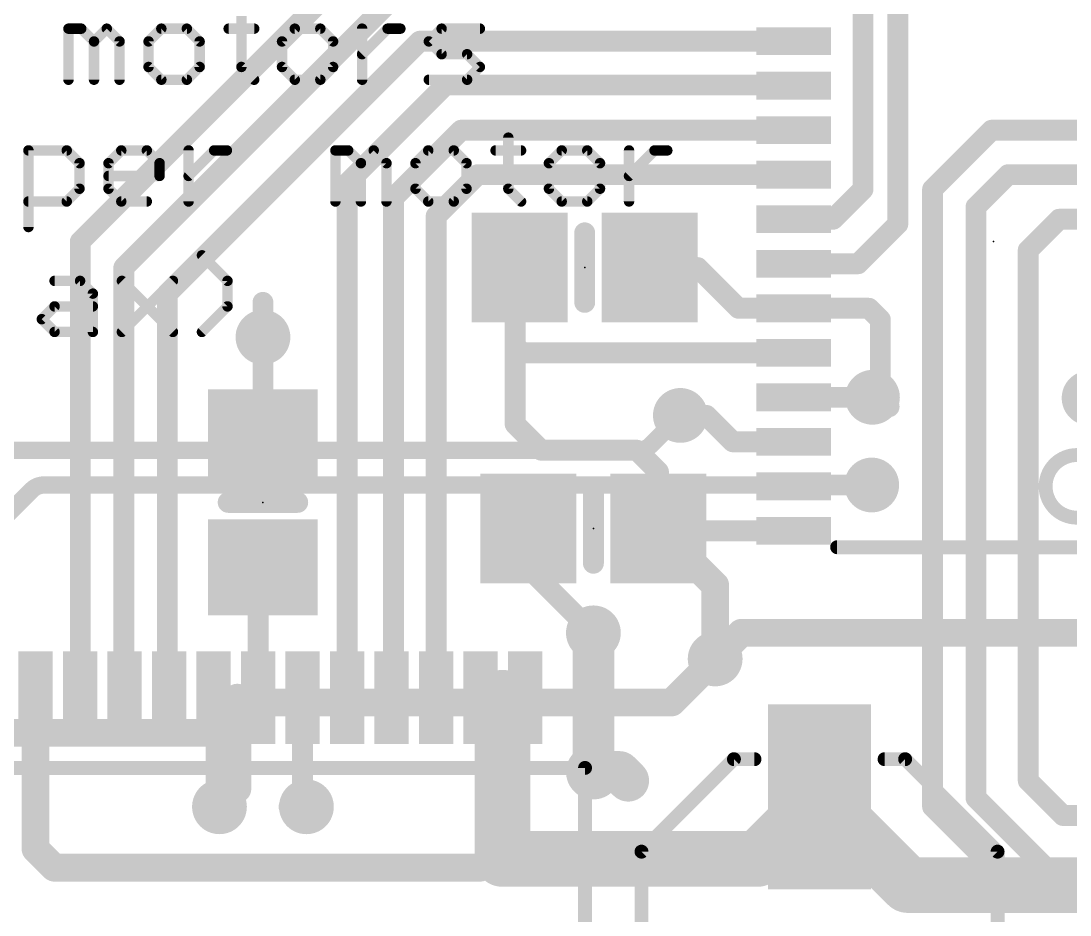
# Model space of a CAD drawing. Extents: x -5.3 to 82.2, y -21.4 to 68.5.
# Drawn here: x 11.2 to 26.52, y 13.15 to 26.21 of the extents above; entities that cross this region are included whole.
import ezdxf

# ---------------------------------------------------------------- set-up
doc = ezdxf.new("R2010")
doc.units = 0
for name, color, linetype in [('1', 12, 'CONTINUOUS'), ('16', 132, 'CONTINUOUS'), ('18', 110, 'CONTINUOUS'), ('21', 40, 'CONTINUOUS'), ('23', 40, 'CONTINUOUS'), ('29', 253, 'CONTINUOUS')]:
    doc.layers.add(name, color=color, linetype=linetype)

# ---------------------------------------------------------------- blocks, each defined once
blk = doc.blocks.new('RECT')
blk.add_solid([(-0.5, -0.5), (0.5, -0.5), (-0.5, 0.5), (0.5, 0.5)])
blk = doc.blocks.new('ROUNDV')
at = {"const_width": 0.5}
blk.add_lwpolyline([(0, -0.25, 1), (0, 0.25, 1), (0, -0.25)], format="xyb", dxfattribs=at)

msp = doc.modelspace()

# ---------------------------------------------------------------- linework, layer by layer
at = {"layer": '1'}
for points, const_width in [([(16.29, 27.212), (12.065, 22.987)], 0.3048), ([(23.495, 23.749), (23.495, 27.178)], 0.3048), ([(16.656, 26.562), (12.7, 22.606)], 0.3048), ([(24.003, 23.241), (24.003, 26.416)], 0.3048), ([(17.022, 25.912), (13.335, 22.225)], 0.3048), ([(22.4822, 25.912), (17.022, 25.912)], 0.3048), ([(15.961, 23.835), (17.399, 25.273)], 0.3048), ([(17.399, 25.273), (22.4712, 25.273)], 0.3048), ([(22.4712, 25.273), (22.4822, 25.262)], 0.3048), ([(17.627, 24.612), (16.637, 23.622)], 0.3048), ([(22.4822, 24.612), (17.627, 24.612)], 0.3048), ([(25.374, 24.612), (24.511, 23.749)], 0.3048), ([(28.3178, 24.612), (25.374, 24.612)], 0.3048), ([(17.261, 23.357), (17.866, 23.962)], 0.3048), ([(17.866, 23.962), (22.4822, 23.962)], 0.3048), ([(25.613, 23.962), (25.146, 23.495)], 0.3048), ([(28.3178, 23.962), (25.613, 23.962)], 0.3048), ([(15.961, 16.325), (15.961, 23.835)], 0.3048), ([(23.058, 23.312), (23.495, 23.749)], 0.3048), ([(24.511, 23.749), (24.511, 14.732)], 0.3048), ([(16.637, 23.622), (16.637, 16.351)], 0.3048), ([(25.146, 23.495), (25.146, 14.859)], 0.3048), ([(17.261, 16.325), (17.261, 23.357)], 0.3048), ([(22.4822, 23.312), (23.058, 23.312)], 0.3048), ([(25.908, 22.86), (26.36, 23.312)], 0.3048), ([(26.36, 23.312), (28.3178, 23.312)], 0.3048), ([(23.424, 22.662), (24.003, 23.241)], 0.3048), ([(12.065, 22.987), (12.065, 16.329)], 0.3048), ([(25.908, 15.113), (25.908, 22.86)], 0.3048), ([(12.7, 22.606), (12.7, 16.336)], 0.3048), ([(18.415, 22.54), (18.481, 22.606)], 0.3048), ([(18.415, 21.463), (18.415, 22.54)], 0.3048), ([(20.381, 22.606), (21.082, 22.606)], 0.3048), ([(21.082, 22.606), (21.676, 22.012)], 0.3048), ([(22.4822, 22.662), (23.424, 22.662)], 0.3048), ([(13.335, 22.225), (13.335, 16.351)], 0.3048), ([(21.676, 22.012), (22.4822, 22.012)], 0.3048), ([(22.4822, 22.012), (23.581, 22.012)], 0.3048), ([(23.581, 22.012), (23.749, 21.844)], 0.3048), ([(23.749, 20.828), (23.749, 21.844)], 0.3048), ([(14.732, 20.127), (14.732, 21.59)], 0.3048), ([(18.516, 21.362), (18.415, 21.463)], 0.3048), ([(18.415, 21.463), (18.415, 20.32)], 0.3048), ([(22.4822, 21.362), (18.516, 21.362)], 0.3048), ([(22.4822, 20.712), (23.633, 20.712)], 0.3048), ([(23.633, 20.712), (23.749, 20.828)], 0.3048), ([(21.209, 20.447), (20.828, 20.447)], 0.3048), ([(21.594, 20.062), (21.209, 20.447)], 0.3048), ([(18.415, 20.32), (18.796, 19.939)], 0.3048), ([(18.796, 19.939), (20.193, 19.939)], 0.3048), ([(20.193, 19.939), (20.508, 19.624)], 0.3048), ([(22.4822, 20.062), (21.594, 20.062)], 0.3048), ([(20.508, 19.624), (20.508, 18.796)], 0.3048), ([(22.4822, 19.412), (22.5012, 19.431)], 0.3048), ([(22.5012, 19.431), (23.622, 19.431)], 0.3048), ([(21.336, 17.968), (20.508, 18.796)], 0.4064), ([(18.608, 18.796), (18.608, 18.222)], 0.3048), ([(20.508, 18.796), (20.542, 18.762)], 0.3048), ([(20.542, 18.762), (22.4822, 18.762)], 0.3048), ([(14.732, 18.227), (14.661, 18.156)], 0.3048), ([(14.661, 18.156), (14.661, 16.325)], 0.3048), ([(18.608, 18.222), (19.558, 17.272)], 0.3048), ([(21.336, 16.891), (21.336, 17.968)], 0.4064), ([(19.558, 15.24), (19.558, 17.272)], 0.6096), ([(18.2283, 16.325), (18.2283, 13.97)], 0.8128), ([(11.411, 16.325), (11.411, 14.116)], 0.4064), ([(12.065, 16.329), (12.061, 16.325)], 0.3048), ([(12.7, 16.336), (12.711, 16.325)], 0.3048), ([(13.335, 16.351), (13.361, 16.325)], 0.3048), ([(14.3579, 16.325), (14.011, 16.325)], 0.3048), ([(14.3579, 16.325), (14.3579, 14.9929)], 0.4064), ([(14.661, 16.325), (14.3579, 16.325)], 0.3048), ([(15.311, 16.325), (15.311, 14.732)], 0.3048), ([(16.637, 16.351), (16.611, 16.325)], 0.3048), ([(18.2283, 16.325), (17.911, 16.325)], 0.3048), ([(18.561, 16.325), (18.2283, 16.325)], 0.3048), ([(14.3579, 14.9929), (14.097, 14.732)], 0.4064), ([(22.86, 14.877), (21.953, 13.97)], 0.8128), ([(24.148, 13.589), (22.86, 14.877)], 0.8128), ([(22.86, 14.877), (22.86, 14.732)], 0.6096), ([(26.416, 14.605), (25.908, 15.113)], 0.3048), ([(15.311, 14.732), (15.367, 14.732)], 0.3048), ([(24.511, 14.732), (25.908, 13.335)], 0.3048), ([(25.146, 14.859), (26.162, 13.843)], 0.3048), ([(28.575, 14.605), (26.416, 14.605)], 0.3048), ([(11.411, 14.116), (11.684, 13.843)], 0.4064), ([(21.953, 13.97), (18.2283, 13.97)], 0.8128), ([(18.1013, 13.843), (18.2283, 13.97)], 0.3048), ([(11.684, 13.843), (17.907, 13.843)], 0.4064), ([(17.907, 13.843), (18.1013, 13.843)], 0.3048), ([(24.257, 13.589), (24.148, 13.589)], 0.8128), ([(26.162, 13.843), (29.083, 13.843)], 0.3048), ([(25.908, 13.335), (29.464, 13.335)], 0.3048)]:
    msp.add_lwpolyline(points, dxfattribs=dict(at, const_width=const_width))
for points, const_width in [([(17.022, 25.9882, 1), (17.022, 25.8358)], 0.1524), ([(17.0759, 25.8581, 1), (16.9681, 25.9659)], 0.1524), ([(22.4822, 25.8358, 1), (22.4822, 25.9882)], 0.1524), ([(17.399, 25.3492, 1), (17.399, 25.1968)], 0.1524), ([(17.4529, 25.2191, 1), (17.3451, 25.3269)], 0.1524), ([(22.5251, 25.3269, 1), (22.4173, 25.2191)], 0.1524), ([(22.4283, 25.2081, 1), (22.5361, 25.3159)], 0.1524), ([(22.4712, 25.1968, 1), (22.4712, 25.3492)], 0.1524), ([(17.627, 24.6882, 1), (17.627, 24.5358)], 0.1524), ([(17.6809, 24.5581, 1), (17.5731, 24.6659)], 0.1524), ([(22.4822, 24.5358, 1), (22.4822, 24.6882)], 0.1524), ([(25.374, 24.6882, 1), (25.374, 24.5358)], 0.1524), ([(25.4279, 24.5581, 1), (25.3201, 24.6659)], 0.1524), ([(17.866, 24.0382, 1), (17.866, 23.8858)], 0.1524), ([(17.9199, 23.9081, 1), (17.8121, 24.0159)], 0.1524), ([(22.4822, 23.8858, 1), (22.4822, 24.0382)], 0.1524), ([(25.613, 24.0382, 1), (25.613, 23.8858)], 0.1524), ([(25.6669, 23.9081, 1), (25.5591, 24.0159)], 0.1524), ([(16.0372, 23.835, 1), (15.8848, 23.835)], 0.1524), ([(15.9071, 23.8889, 1), (16.0149, 23.7811)], 0.1524), ([(23.5489, 23.6951, 1), (23.4411, 23.8029)], 0.1524), ([(24.5872, 23.749, 1), (24.4348, 23.749)], 0.1524), ([(16.7132, 23.622, 1), (16.5608, 23.622)], 0.1524), ([(16.5831, 23.6759, 1), (16.6909, 23.5681)], 0.1524), ([(23.4188, 23.749, 1), (23.5712, 23.749)], 0.1524), ([(24.4571, 23.8029, 1), (24.5649, 23.6951)], 0.1524), ([(25.2222, 23.495, 1), (25.0698, 23.495)], 0.1524), ([(25.0921, 23.5489, 1), (25.1999, 23.4411)], 0.1524), ([(17.3372, 23.357, 1), (17.1848, 23.357)], 0.1524), ([(17.2071, 23.4109, 1), (17.3149, 23.3031)], 0.1524), ([(22.4822, 23.3882, 1), (22.4822, 23.2358)], 0.1524), ([(23.0041, 23.3659, 1), (23.1119, 23.2581)], 0.1524), ([(23.058, 23.2358, 1), (23.058, 23.3882)], 0.1524), ([(26.36, 23.3882, 1), (26.36, 23.2358)], 0.1524), ([(26.4139, 23.2581, 1), (26.3061, 23.3659)], 0.1524), ([(23.9268, 23.241, 1), (24.0792, 23.241)], 0.1524), ([(24.0569, 23.1871, 1), (23.9491, 23.2949)], 0.1524), ([(12.1412, 22.987, 1), (11.9888, 22.987)], 0.1524), ([(12.0111, 23.0409, 1), (12.1189, 22.9331)], 0.1524), ([(25.9842, 22.86, 1), (25.8318, 22.86)], 0.1524), ([(25.8541, 22.9139, 1), (25.9619, 22.8061)], 0.1524), ([(12.7762, 22.606, 1), (12.6238, 22.606)], 0.1524), ([(12.6461, 22.6599, 1), (12.7539, 22.5521)], 0.1524), ([(18.4912, 22.54, 1), (18.3388, 22.54)], 0.1524), ([(18.5349, 22.5521, 1), (18.4271, 22.6599)], 0.1524), ([(20.381, 22.6822, 1), (20.381, 22.5298)], 0.1524), ([(21.1359, 22.6599, 1), (21.0281, 22.5521)], 0.1524), ([(21.082, 22.5298, 1), (21.082, 22.6822)], 0.1524), ([(22.4822, 22.7382, 1), (22.4822, 22.5858)], 0.1524), ([(23.3701, 22.7159, 1), (23.4779, 22.6081)], 0.1524), ([(23.424, 22.5858, 1), (23.424, 22.7382)], 0.1524), ([(18.3611, 22.5939, 1), (18.4689, 22.4861)], 0.1524), ([(13.4112, 22.225, 1), (13.2588, 22.225)], 0.1524), ([(13.2811, 22.2789, 1), (13.3889, 22.1711)], 0.1524), ([(21.676, 22.0882, 1), (21.676, 21.9358)], 0.1524), ([(21.6221, 21.9581, 1), (21.7299, 22.0659)], 0.1524), ([(22.4822, 22.0882, 1), (22.4822, 21.9358)], 0.1524), ([(22.4822, 21.9358, 1), (22.4822, 22.0882)], 0.1524), ([(23.6349, 22.0659, 1), (23.5271, 21.9581)], 0.1524), ([(23.581, 21.9358, 1), (23.581, 22.0882)], 0.1524), ([(23.8252, 21.844, 1), (23.6728, 21.844)], 0.1524), ([(23.6951, 21.7901, 1), (23.8029, 21.8979)], 0.1524), ([(14.8082, 21.59, 1), (14.6558, 21.59)], 0.1524), ([(18.4689, 21.5169, 1), (18.3611, 21.4091)], 0.1524), ([(18.4912, 21.463, 1), (18.3388, 21.463)], 0.1524), ([(18.3388, 21.463, 1), (18.4912, 21.463)], 0.1524), ([(18.516, 21.4382, 1), (18.516, 21.2858)], 0.1524), ([(18.4621, 21.3081, 1), (18.5699, 21.4159)], 0.1524), ([(22.4822, 21.2858, 1), (22.4822, 21.4382)], 0.1524), ([(22.4822, 20.7882, 1), (22.4822, 20.6358)], 0.1524), ([(23.5791, 20.7659, 1), (23.6869, 20.6581)], 0.1524), ([(23.633, 20.6358, 1), (23.633, 20.7882)], 0.1524), ([(23.6728, 20.828, 1), (23.8252, 20.828)], 0.1524), ([(23.8029, 20.7741, 1), (23.6951, 20.8819)], 0.1524), ([(20.828, 20.5232, 1), (20.828, 20.3708)], 0.1524), ([(21.2629, 20.5009, 1), (21.1551, 20.3931)], 0.1524), ([(21.209, 20.3708, 1), (21.209, 20.5232)], 0.1524), ([(18.4689, 20.3739, 1), (18.3611, 20.2661)], 0.1524), ([(18.3388, 20.32, 1), (18.4912, 20.32)], 0.1524), ([(14.6558, 20.127, 1), (14.8082, 20.127)], 0.1524), ([(18.796, 20.0152, 1), (18.796, 19.8628)], 0.1524), ([(18.7421, 19.8851, 1), (18.8499, 19.9929)], 0.1524), ([(20.2469, 19.9929, 1), (20.1391, 19.8851)], 0.1524), ([(20.193, 19.8628, 1), (20.193, 20.0152)], 0.1524), ([(21.594, 20.1382, 1), (21.594, 19.9858)], 0.1524), ([(21.5401, 20.0081, 1), (21.6479, 20.1159)], 0.1524), ([(22.4822, 19.9858, 1), (22.4822, 20.1382)], 0.1524), ([(20.5842, 19.624, 1), (20.4318, 19.624)], 0.1524), ([(20.4541, 19.5701, 1), (20.5619, 19.6779)], 0.1524), ([(22.4283, 19.4659, 1), (22.5361, 19.3581)], 0.1524), ([(22.5012, 19.5072, 1), (22.5012, 19.3548)], 0.1524), ([(22.5551, 19.3771, 1), (22.4473, 19.4849)], 0.1524), ([(23.622, 19.3548, 1), (23.622, 19.5072)], 0.1524), ([(20.5798, 18.8678, 1), (20.4362, 18.7242)], 0.2032), ([(18.6842, 18.796, 1), (18.5318, 18.796)], 0.1524), ([(20.5619, 18.8499, 1), (20.4541, 18.7421)], 0.1524), ([(20.4318, 18.796, 1), (20.5842, 18.796)], 0.1524), ([(20.542, 18.8382, 1), (20.542, 18.6858)], 0.1524), ([(20.4881, 18.7081, 1), (20.5959, 18.8159)], 0.1524), ([(22.4822, 18.6858, 1), (22.4822, 18.8382)], 0.1524), ([(14.7372, 18.156, 1), (14.5848, 18.156)], 0.1524), ([(14.6071, 18.2099, 1), (14.7149, 18.1021)], 0.1524), ([(14.7859, 18.1731, 1), (14.6781, 18.2809)], 0.1524), ([(18.6619, 18.2759, 1), (18.5541, 18.1681)], 0.1524), ([(18.5318, 18.222, 1), (18.6842, 18.222)], 0.1524), ([(21.4376, 17.968, 1), (21.2344, 17.968)], 0.2032), ([(21.2642, 17.8962, 1), (21.4078, 18.0398)], 0.2032), ([(19.7104, 17.272, 1), (19.4056, 17.272)], 0.3048), ([(19.5041, 17.2181, 1), (19.6119, 17.3259)], 0.1524), ([(21.2344, 16.891, 1), (21.4376, 16.891)], 0.2032), ([(18.4315, 16.325, 1), (18.0251, 16.325)], 0.4064), ([(11.5126, 16.325, 1), (11.3094, 16.325)], 0.2032), ([(12.0071, 16.3789, 1), (12.1149, 16.2711)], 0.1524), ([(11.9888, 16.329, 1), (12.1412, 16.329)], 0.1524), ([(12.1189, 16.2751, 1), (12.0111, 16.3829)], 0.1524), ([(12.7539, 16.3899, 1), (12.6461, 16.2821)], 0.1524), ([(12.6238, 16.336, 1), (12.7762, 16.336)], 0.1524), ([(12.6571, 16.2711, 1), (12.7649, 16.3789)], 0.1524), ([(13.3889, 16.4049, 1), (13.2811, 16.2971)], 0.1524), ([(13.2588, 16.351, 1), (13.4112, 16.351)], 0.1524), ([(13.3071, 16.2711, 1), (13.4149, 16.3789)], 0.1524), ([(14.011, 16.4012, 1), (14.011, 16.2488)], 0.1524), ([(14.4595, 16.325, 1), (14.2563, 16.325)], 0.2032), ([(14.3579, 16.4012, 1), (14.3579, 16.2488)], 0.1524), ([(14.3579, 16.2488, 1), (14.3579, 16.4012)], 0.1524), ([(14.5848, 16.325, 1), (14.7372, 16.325)], 0.1524), ([(14.661, 16.2488, 1), (14.661, 16.4012)], 0.1524), ([(15.3872, 16.325, 1), (15.2348, 16.325)], 0.1524), ([(15.8848, 16.325, 1), (16.0372, 16.325)], 0.1524), ([(16.5571, 16.3789, 1), (16.6649, 16.2711)], 0.1524), ([(16.5608, 16.351, 1), (16.7132, 16.351)], 0.1524), ([(16.6909, 16.2971, 1), (16.5831, 16.4049)], 0.1524), ([(17.1848, 16.325, 1), (17.3372, 16.325)], 0.1524), ([(17.911, 16.4012, 1), (17.911, 16.2488)], 0.1524), ([(18.2283, 16.4012, 1), (18.2283, 16.2488)], 0.1524), ([(18.2283, 16.2488, 1), (18.2283, 16.4012)], 0.1524), ([(18.561, 16.2488, 1), (18.561, 16.4012)], 0.1524), ([(19.4056, 15.24, 1), (19.7104, 15.24)], 0.3048), ([(14.4298, 14.9211, 1), (14.2861, 15.0648)], 0.2032), ([(23.0037, 15.0207, 1), (22.7163, 14.7333)], 0.4064), ([(23.0037, 14.7333, 1), (22.7163, 15.0207)], 0.4064), ([(23.0124, 14.877, 1), (22.7076, 14.877)], 0.3048), ([(25.9619, 15.1669, 1), (25.8541, 15.0591)], 0.1524), ([(25.8318, 15.113, 1), (25.9842, 15.113)], 0.1524), ([(14.2563, 14.9929, 1), (14.4595, 14.9929)], 0.2032), ([(14.0252, 14.8038, 1), (14.1688, 14.6602)], 0.2032), ([(15.311, 14.8082, 1), (15.311, 14.6558)], 0.1524), ([(15.367, 14.6558, 1), (15.367, 14.8082)], 0.1524), ([(22.7076, 14.732, 1), (23.0124, 14.732)], 0.3048), ([(24.5649, 14.7859, 1), (24.4571, 14.6781)], 0.1524), ([(25.1999, 14.9129, 1), (25.0921, 14.8051)], 0.1524), ([(25.0698, 14.859, 1), (25.2222, 14.859)], 0.1524), ([(15.2348, 14.732, 1), (15.3872, 14.732)], 0.1524), ([(24.4348, 14.732, 1), (24.5872, 14.732)], 0.1524), ([(26.416, 14.6812, 1), (26.416, 14.5288)], 0.1524), ([(26.3621, 14.5511, 1), (26.4699, 14.6589)], 0.1524), ([(11.4828, 14.1878, 1), (11.3392, 14.0442)], 0.2032), ([(18.2283, 14.1732, 1), (18.2283, 13.7668)], 0.4064), ([(21.8093, 14.1137, 1), (22.0967, 13.8263)], 0.4064), ([(21.953, 13.7668, 1), (21.953, 14.1732)], 0.4064), ([(11.3094, 14.116, 1), (11.5126, 14.116)], 0.2032), ([(18.0251, 13.97, 1), (18.4315, 13.97)], 0.4064), ([(18.2822, 13.9161, 1), (18.1744, 14.0239)], 0.1524), ([(11.684, 13.9446, 1), (11.684, 13.7414)], 0.2032), ([(11.6122, 13.7712, 1), (11.7558, 13.9148)], 0.2032), ([(17.907, 13.9192, 1), (17.907, 13.7668)], 0.1524), ([(17.907, 13.7414, 1), (17.907, 13.9446)], 0.2032), ([(18.0474, 13.8969, 1), (18.1552, 13.7891)], 0.1524), ([(18.1013, 13.7668, 1), (18.1013, 13.9192)], 0.1524), ([(24.148, 13.7922, 1), (24.148, 13.3858)], 0.4064), ([(24.257, 13.3858, 1), (24.257, 13.7922)], 0.4064), ([(26.162, 13.9192, 1), (26.162, 13.7668)], 0.1524), ([(26.1081, 13.7891, 1), (26.2159, 13.8969)], 0.1524), ([(24.0043, 13.4453, 1), (24.2917, 13.7327)], 0.4064), ([(25.908, 13.4112, 1), (25.908, 13.2588)], 0.1524), ([(25.8541, 13.2811, 1), (25.9619, 13.3889)], 0.1524)]:
    msp.add_lwpolyline(points, format="xyb", dxfattribs=dict(at, const_width=const_width))
at = {"layer": '16'}
for points, const_width in [([(14.732, 21.59), (14.732, 22.098)], 0.3048), ([(23.633, 20.712), (23.771, 20.574)], 0.3048), ([(23.771, 20.574), (23.876, 20.574)], 0.3048), ([(20.828, 20.447), (20.3944, 20.0134)], 0.254), ([(20.2148, 19.939), (6.477, 19.939)], 0.254), ([(10.541, 18.542), (11.3556, 19.3566)], 0.254), ([(11.5352, 19.431), (23.622, 19.431)], 0.254), ([(21.336, 16.891), (21.717, 17.272)], 0.4064), ([(21.717, 17.272), (29.337, 17.272)], 0.4064), ([(20.701, 16.256), (21.336, 16.891)], 0.4064), ([(14.2875, 15.8115), (14.732, 16.256)], 0.4064), ([(14.732, 16.256), (20.701, 16.256)], 0.4064), ([(8.9317, 15.8115), (14.2875, 15.8115)], 0.4064), ([(14.097, 15.621), (14.2875, 15.8115)], 0.4064), ([(14.097, 14.732), (14.097, 15.621)], 0.4064), ([(19.558, 15.24), (19.939, 15.24)], 0.6096), ([(19.939, 15.24), (20.066, 15.113)], 0.6096), ([(15.367, 14.732), (15.113, 14.732)], 0.3048), ([(24.257, 13.589), (27.051, 13.589)], 0.8128)]:
    msp.add_lwpolyline(points, dxfattribs=dict(at, const_width=const_width))
for points, const_width in [([(14.8082, 22.098, 1), (14.6558, 22.098)], 0.1524), ([(14.6558, 21.59, 1), (14.8082, 21.59)], 0.1524), ([(23.6869, 20.7659, 1), (23.5791, 20.6581)], 0.1524), ([(23.771, 20.6502, 1), (23.771, 20.4978)], 0.1524), ([(23.7171, 20.5201, 1), (23.8249, 20.6279)], 0.1524), ([(23.876, 20.4978, 1), (23.876, 20.6502)], 0.1524), ([(20.8729, 20.4021, 1), (20.7831, 20.4919)], 0.127), ([(20.2148, 19.939, 0.1989), (20.3944, 20.0134)], 0.254), ([(20.3495, 20.0583, 1), (20.4393, 19.9685)], 0.127), ([(20.4393, 19.9685, 1), (20.3495, 20.0583)], 0.127), ([(20.2148, 20.0025, 1), (20.2148, 19.8755)], 0.127), ([(20.2148, 19.8755, 1), (20.2148, 20.0025)], 0.127), ([(11.5352, 19.431, 0.1989), (11.3556, 19.3566)], 0.254), ([(11.3107, 19.4015, 1), (11.4005, 19.3117)], 0.127), ([(11.4005, 19.3117, 1), (11.3107, 19.4015)], 0.127), ([(11.5352, 19.4945, 1), (11.5352, 19.3675)], 0.127), ([(11.5352, 19.3675, 1), (11.5352, 19.4945)], 0.127), ([(23.622, 19.3675, 1), (23.622, 19.4945)], 0.127), ([(21.717, 17.3736, 1), (21.717, 17.1704)], 0.2032), ([(21.7888, 17.2002, 1), (21.6452, 17.3438)], 0.2032), ([(21.2642, 16.9628, 1), (21.4078, 16.8192)], 0.2032), ([(21.4078, 16.8192, 1), (21.2642, 16.9628)], 0.2032), ([(14.732, 16.3576, 1), (14.732, 16.1544)], 0.2032), ([(14.8038, 16.1842, 1), (14.6602, 16.3278)], 0.2032), ([(20.6292, 16.3278, 1), (20.7728, 16.1842)], 0.2032), ([(20.701, 16.1544, 1), (20.701, 16.3576)], 0.2032), ([(14.2157, 15.8833, 1), (14.3593, 15.7397)], 0.2032), ([(14.3593, 15.7397, 1), (14.2157, 15.8833)], 0.2032), ([(14.2875, 15.7099, 1), (14.2875, 15.9131)], 0.2032), ([(14.1986, 15.621, 1), (13.9954, 15.621)], 0.2032), ([(14.0252, 15.6928, 1), (14.1688, 15.5492)], 0.2032), ([(19.558, 15.3924, 1), (19.558, 15.0876)], 0.3048), ([(20.0468, 15.3478, 1), (19.8312, 15.1322)], 0.3048), ([(19.939, 15.0876, 1), (19.939, 15.3924)], 0.3048), ([(19.9582, 15.0052, 1), (20.1738, 15.2208)], 0.3048), ([(15.113, 14.8082, 1), (15.113, 14.6558)], 0.1524), ([(15.367, 14.6558, 1), (15.367, 14.8082)], 0.1524), ([(13.9954, 14.732, 1), (14.1986, 14.732)], 0.2032), ([(24.257, 13.7922, 1), (24.257, 13.3858)], 0.4064)]:
    msp.add_lwpolyline(points, format="xyb", dxfattribs=dict(at, const_width=const_width))
at = {"layer": '21'}
for points, const_width in [([(14.4174, 26.2813), (14.4174, 25.5356)], 0.1524), ([(11.8922, 25.3492), (11.8922, 26.0949)], 0.1524), ([(11.8922, 26.0949), (12.0786, 26.0949)], 0.1524), ([(12.0786, 26.0949), (12.265, 25.9085)], 0.1524), ([(12.265, 25.9085), (12.4515, 26.0949)], 0.1524), ([(12.4515, 26.0949), (12.6379, 25.9085)], 0.1524), ([(13.248, 26.0949), (13.0616, 25.9085)], 0.1524), ([(13.6209, 26.0949), (13.248, 26.0949)], 0.1524), ([(13.8073, 25.9085), (13.6209, 26.0949)], 0.1524), ([(14.231, 26.0949), (14.6038, 26.0949)], 0.1524), ([(15.197, 26.0949), (15.0106, 25.9085)], 0.1524), ([(15.5699, 26.0949), (15.197, 26.0949)], 0.1524), ([(15.7563, 25.9085), (15.5699, 26.0949)], 0.1524), ([(16.18, 25.3492), (16.18, 26.0949)], 0.1524), ([(16.18, 25.7221), (16.5528, 26.0949)], 0.1524), ([(16.5528, 26.0949), (16.7392, 26.0949)], 0.1524), ([(17.1545, 25.9085), (17.3409, 26.0949)], 0.1524), ([(17.3409, 26.0949), (17.9002, 26.0949)], 0.1524), ([(12.265, 25.9085), (12.265, 25.3492)], 0.1524), ([(12.6379, 25.9085), (12.6379, 25.3492)], 0.1524), ([(13.0616, 25.9085), (13.0616, 25.5356)], 0.1524), ([(13.8073, 25.5356), (13.8073, 25.9085)], 0.1524), ([(15.0106, 25.9085), (15.0106, 25.5356)], 0.1524), ([(15.7563, 25.5356), (15.7563, 25.9085)], 0.1524), ([(17.3409, 25.7221), (17.1545, 25.9085)], 0.1524), ([(17.7137, 25.7221), (17.3409, 25.7221)], 0.1524), ([(17.9002, 25.5356), (17.7137, 25.7221)], 0.1524), ([(13.0616, 25.5356), (13.248, 25.3492)], 0.1524), ([(13.6209, 25.3492), (13.8073, 25.5356)], 0.1524), ([(14.4174, 25.5356), (14.6038, 25.3492)], 0.1524), ([(15.0106, 25.5356), (15.197, 25.3492)], 0.1524), ([(15.5699, 25.3492), (15.7563, 25.5356)], 0.1524), ([(17.7137, 25.3492), (17.9002, 25.5356)], 0.1524), ([(13.248, 25.3492), (13.6209, 25.3492)], 0.1524), ([(15.197, 25.3492), (15.5699, 25.3492)], 0.1524), ([(17.1545, 25.3492), (17.7137, 25.3492)], 0.1524), ([(18.3154, 24.5033), (18.3154, 23.7576)], 0.1524), ([(11.3075, 23.1984), (11.3075, 24.3169)], 0.1524), ([(11.3075, 24.3169), (11.8668, 24.3169)], 0.1524), ([(11.8668, 24.3169), (12.0532, 24.1305)], 0.1524), ([(12.4769, 24.1305), (12.6633, 24.3169)], 0.1524), ([(12.6633, 24.3169), (13.0362, 24.3169)], 0.1524), ([(13.0362, 24.3169), (13.2226, 24.1305)], 0.1524), ([(13.6463, 23.5712), (13.6463, 24.3169)], 0.1524), ([(13.6463, 23.9441), (14.0191, 24.3169)], 0.1524), ([(14.0191, 24.3169), (14.2056, 24.3169)], 0.1524), ([(15.7902, 23.5712), (15.7902, 24.3169)], 0.1524), ([(15.7902, 24.3169), (15.9766, 24.3169)], 0.1524), ([(15.9766, 24.3169), (16.163, 24.1305)], 0.1524), ([(16.163, 24.1305), (16.3494, 24.3169)], 0.1524), ([(16.3494, 24.3169), (16.5359, 24.1305)], 0.1524), ([(17.146, 24.3169), (16.9596, 24.1305)], 0.1524), ([(17.5188, 24.3169), (17.146, 24.3169)], 0.1524), ([(17.7053, 24.1305), (17.5188, 24.3169)], 0.1524), ([(18.129, 24.3169), (18.5018, 24.3169)], 0.1524), ([(19.095, 24.3169), (18.9086, 24.1305)], 0.1524), ([(19.4678, 24.3169), (19.095, 24.3169)], 0.1524), ([(19.6543, 24.1305), (19.4678, 24.3169)], 0.1524), ([(20.078, 23.5712), (20.078, 24.3169)], 0.1524), ([(20.078, 23.9441), (20.4508, 24.3169)], 0.1524), ([(20.4508, 24.3169), (20.6372, 24.3169)], 0.1524), ([(12.0532, 24.1305), (12.0532, 23.7576)], 0.1524), ([(12.4769, 23.7576), (12.4769, 24.1305)], 0.1524), ([(13.2226, 24.1305), (13.2226, 23.9441)], 0.1524), ([(16.163, 24.1305), (16.163, 23.5712)], 0.1524), ([(16.5359, 24.1305), (16.5359, 23.5712)], 0.1524), ([(16.9596, 24.1305), (16.9596, 23.7576)], 0.1524), ([(17.7053, 23.7576), (17.7053, 24.1305)], 0.1524), ([(18.9086, 24.1305), (18.9086, 23.7576)], 0.1524), ([(19.6543, 23.7576), (19.6543, 24.1305)], 0.1524), ([(13.2226, 23.9441), (12.4769, 23.9441)], 0.1524), ([(12.0532, 23.7576), (11.8668, 23.5712)], 0.1524), ([(12.6633, 23.5712), (12.4769, 23.7576)], 0.1524), ([(16.9596, 23.7576), (17.146, 23.5712)], 0.1524), ([(17.5188, 23.5712), (17.7053, 23.7576)], 0.1524), ([(18.3154, 23.7576), (18.5018, 23.5712)], 0.1524), ([(18.9086, 23.7576), (19.095, 23.5712)], 0.1524), ([(19.4678, 23.5712), (19.6543, 23.7576)], 0.1524), ([(11.8668, 23.5712), (11.3075, 23.5712)], 0.1524), ([(13.0362, 23.5712), (12.6633, 23.5712)], 0.1524), ([(17.146, 23.5712), (17.5188, 23.5712)], 0.1524), ([(19.095, 23.5712), (19.4678, 23.5712)], 0.1524), ([(19.431, 23.114), (19.431, 22.098)], 0.3048), ([(14.214, 22.4119), (13.8412, 22.7848)], 0.1524), ([(11.6888, 22.4119), (12.0617, 22.4119)], 0.1524), ([(12.0617, 22.4119), (12.2481, 22.2255)], 0.1524), ([(12.6718, 22.4119), (13.4175, 21.6662)], 0.1524), ([(12.6718, 21.6662), (13.4175, 22.4119)], 0.1524), ([(14.214, 22.039), (14.214, 22.4119)], 0.1524), ([(12.2481, 22.2255), (12.2481, 21.6662)], 0.1524), ([(11.5024, 21.8526), (11.6888, 22.039)], 0.1524), ([(11.6888, 22.039), (12.2481, 22.039)], 0.1524), ([(13.8412, 21.6662), (14.214, 22.039)], 0.1524), ([(11.6888, 21.6662), (11.5024, 21.8526)], 0.1524), ([(12.2481, 21.6662), (11.6888, 21.6662)], 0.1524), ([(19.558, 18.288), (19.558, 19.304)], 0.3048), ([(14.224, 19.177), (15.24, 19.177)], 0.3048), ([(27.6828, 18.5224), (23.1172, 18.5224)], 0.2032), ([(20.26, 14.077), (21.61, 15.427)], 0.2032), ([(21.61, 15.427), (21.91, 15.427)], 0.2032), ([(23.81, 15.427), (24.11, 15.427)], 0.2032), ([(24.11, 15.427), (25.46, 14.077)], 0.2032), ([(19.436, 15.3), (10.536, 15.3)], 0.2032), ([(19.436, 10.1), (19.436, 15.3)], 0.2032), ([(20.26, 10.227), (20.26, 14.077)], 0.2032), ([(25.46, 14.077), (25.46, 10.227)], 0.2032)]:
    msp.add_lwpolyline(points, dxfattribs=dict(at, const_width=const_width))
for points, const_width in [([(11.9303, 26.0949, 1), (11.8541, 26.0949)], 0.0762), ([(11.8922, 26.133, 1), (11.8922, 26.0568)], 0.0762), ([(12.1056, 26.1218, 1), (12.0517, 26.068)], 0.0762), ([(12.0786, 26.0568, 1), (12.0786, 26.133)], 0.0762), ([(12.4784, 26.1218, 1), (12.4245, 26.068)], 0.0762), ([(12.4784, 26.068, 1), (12.4245, 26.1218)], 0.0762), ([(13.248, 26.133, 1), (13.248, 26.0568)], 0.0762), ([(13.2749, 26.068, 1), (13.2211, 26.1218)], 0.0762), ([(13.6478, 26.1218, 1), (13.5939, 26.068)], 0.0762), ([(13.6209, 26.0568, 1), (13.6209, 26.133)], 0.0762), ([(14.231, 26.133, 1), (14.231, 26.0568)], 0.0762), ([(14.6038, 26.0568, 1), (14.6038, 26.133)], 0.0762), ([(15.197, 26.133, 1), (15.197, 26.0568)], 0.0762), ([(15.2239, 26.068, 1), (15.1701, 26.1218)], 0.0762), ([(15.5968, 26.1218, 1), (15.5429, 26.068)], 0.0762), ([(15.5699, 26.0568, 1), (15.5699, 26.133)], 0.0762), ([(16.2181, 26.0949, 1), (16.1419, 26.0949)], 0.0762), ([(16.5528, 26.133, 1), (16.5528, 26.0568)], 0.0762), ([(16.5798, 26.068, 1), (16.5259, 26.1218)], 0.0762), ([(16.7392, 26.0568, 1), (16.7392, 26.133)], 0.0762), ([(17.3409, 26.133, 1), (17.3409, 26.0568)], 0.0762), ([(17.3678, 26.068, 1), (17.314, 26.1218)], 0.0762), ([(17.9002, 26.0568, 1), (17.9002, 26.133)], 0.0762), ([(12.3031, 25.9085, 1), (12.2269, 25.9085)], 0.0762), ([(12.2381, 25.9354, 1), (12.292, 25.8815)], 0.0762), ([(12.2381, 25.8815, 1), (12.292, 25.9354)], 0.0762), ([(12.676, 25.9085, 1), (12.5998, 25.9085)], 0.0762), ([(12.6109, 25.8815, 1), (12.6648, 25.9354)], 0.0762), ([(13.0346, 25.9354, 1), (13.0885, 25.8815)], 0.0762), ([(13.0997, 25.9085, 1), (13.0235, 25.9085)], 0.0762), ([(13.8454, 25.9085, 1), (13.7692, 25.9085)], 0.0762), ([(13.7803, 25.8815, 1), (13.8342, 25.9354)], 0.0762), ([(14.9836, 25.9354, 1), (15.0375, 25.8815)], 0.0762), ([(15.0487, 25.9085, 1), (14.9725, 25.9085)], 0.0762), ([(15.7944, 25.9085, 1), (15.7182, 25.9085)], 0.0762), ([(15.7293, 25.8815, 1), (15.7832, 25.9354)], 0.0762), ([(17.1814, 25.9354, 1), (17.1275, 25.8815)], 0.0762), ([(17.1275, 25.9354, 1), (17.1814, 25.8815)], 0.0762), ([(16.153, 25.749, 1), (16.2069, 25.6951)], 0.0762), ([(17.3409, 25.7602, 1), (17.3409, 25.684)], 0.0762), ([(17.314, 25.6951, 1), (17.3678, 25.749)], 0.0762), ([(17.7407, 25.749, 1), (17.6868, 25.6951)], 0.0762), ([(17.7137, 25.684, 1), (17.7137, 25.7602)], 0.0762), ([(13.0885, 25.5626, 1), (13.0346, 25.5087)], 0.0762), ([(13.8342, 25.5087, 1), (13.7803, 25.5626)], 0.0762), ([(14.4443, 25.5626, 1), (14.3905, 25.5087)], 0.0762), ([(15.0375, 25.5626, 1), (14.9836, 25.5087)], 0.0762), ([(15.7832, 25.5087, 1), (15.7293, 25.5626)], 0.0762), ([(17.9271, 25.5087, 1), (17.8732, 25.5626)], 0.0762), ([(17.8732, 25.5087, 1), (17.9271, 25.5626)], 0.0762), ([(13.0235, 25.5356, 1), (13.0997, 25.5356)], 0.0762), ([(13.7692, 25.5356, 1), (13.8454, 25.5356)], 0.0762), ([(14.3793, 25.5356, 1), (14.4555, 25.5356)], 0.0762), ([(14.9725, 25.5356, 1), (15.0487, 25.5356)], 0.0762), ([(15.7182, 25.5356, 1), (15.7944, 25.5356)], 0.0762), ([(11.8541, 25.3492, 1), (11.9303, 25.3492)], 0.0762), ([(12.2269, 25.3492, 1), (12.3031, 25.3492)], 0.0762), ([(12.5998, 25.3492, 1), (12.676, 25.3492)], 0.0762), ([(13.248, 25.3873, 1), (13.248, 25.3111)], 0.0762), ([(13.2211, 25.3223, 1), (13.2749, 25.3761)], 0.0762), ([(13.5939, 25.3761, 1), (13.6478, 25.3223)], 0.0762), ([(13.6209, 25.3111, 1), (13.6209, 25.3873)], 0.0762), ([(14.5769, 25.3223, 1), (14.6308, 25.3761)], 0.0762), ([(15.197, 25.3873, 1), (15.197, 25.3111)], 0.0762), ([(15.1701, 25.3223, 1), (15.2239, 25.3761)], 0.0762), ([(15.5429, 25.3761, 1), (15.5968, 25.3223)], 0.0762), ([(15.5699, 25.3111, 1), (15.5699, 25.3873)], 0.0762), ([(16.1419, 25.3492, 1), (16.2181, 25.3492)], 0.0762), ([(17.1545, 25.3873, 1), (17.1545, 25.3111)], 0.0762), ([(17.6868, 25.3761, 1), (17.7407, 25.3223)], 0.0762), ([(17.7137, 25.3111, 1), (17.7137, 25.3873)], 0.0762), ([(18.3535, 24.5033, 1), (18.2773, 24.5033)], 0.0762), ([(11.3456, 24.3169, 1), (11.2694, 24.3169)], 0.0762), ([(11.3075, 24.355, 1), (11.3075, 24.2788)], 0.0762), ([(11.8937, 24.3438, 1), (11.8398, 24.29)], 0.0762), ([(11.8668, 24.2788, 1), (11.8668, 24.355)], 0.0762), ([(12.6633, 24.355, 1), (12.6633, 24.2788)], 0.0762), ([(12.6902, 24.29, 1), (12.6364, 24.3438)], 0.0762), ([(13.0631, 24.3438, 1), (13.0092, 24.29)], 0.0762), ([(13.0362, 24.2788, 1), (13.0362, 24.355)], 0.0762), ([(13.6844, 24.3169, 1), (13.6082, 24.3169)], 0.0762), ([(14.0191, 24.355, 1), (14.0191, 24.2788)], 0.0762), ([(14.0461, 24.29, 1), (13.9922, 24.3438)], 0.0762), ([(14.2056, 24.2788, 1), (14.2056, 24.355)], 0.0762), ([(15.8283, 24.3169, 1), (15.7521, 24.3169)], 0.0762), ([(15.7902, 24.355, 1), (15.7902, 24.2788)], 0.0762), ([(16.0035, 24.3438, 1), (15.9497, 24.29)], 0.0762), ([(15.9766, 24.2788, 1), (15.9766, 24.355)], 0.0762), ([(16.3764, 24.3438, 1), (16.3225, 24.29)], 0.0762), ([(16.3764, 24.29, 1), (16.3225, 24.3438)], 0.0762), ([(17.146, 24.355, 1), (17.146, 24.2788)], 0.0762), ([(17.1729, 24.29, 1), (17.1191, 24.3438)], 0.0762), ([(17.5458, 24.3438, 1), (17.4919, 24.29)], 0.0762), ([(17.5188, 24.2788, 1), (17.5188, 24.355)], 0.0762), ([(18.129, 24.355, 1), (18.129, 24.2788)], 0.0762), ([(18.5018, 24.2788, 1), (18.5018, 24.355)], 0.0762), ([(19.095, 24.355, 1), (19.095, 24.2788)], 0.0762), ([(19.1219, 24.29, 1), (19.068, 24.3438)], 0.0762), ([(19.4948, 24.3438, 1), (19.4409, 24.29)], 0.0762), ([(19.4678, 24.2788, 1), (19.4678, 24.355)], 0.0762), ([(20.1161, 24.3169, 1), (20.0399, 24.3169)], 0.0762), ([(20.4508, 24.355, 1), (20.4508, 24.2788)], 0.0762), ([(20.4778, 24.29, 1), (20.4239, 24.3438)], 0.0762), ([(20.6372, 24.2788, 1), (20.6372, 24.355)], 0.0762), ([(12.0913, 24.1305, 1), (12.0151, 24.1305)], 0.0762), ([(12.515, 24.1305, 1), (12.4388, 24.1305)], 0.0762), ([(13.2607, 24.1305, 1), (13.1845, 24.1305)], 0.0762), ([(16.2011, 24.1305, 1), (16.1249, 24.1305)], 0.0762), ([(16.574, 24.1305, 1), (16.4978, 24.1305)], 0.0762), ([(16.9977, 24.1305, 1), (16.9215, 24.1305)], 0.0762), ([(17.7434, 24.1305, 1), (17.6672, 24.1305)], 0.0762), ([(18.9467, 24.1305, 1), (18.8705, 24.1305)], 0.0762), ([(19.6924, 24.1305, 1), (19.6162, 24.1305)], 0.0762), ([(12.0262, 24.1035, 1), (12.0801, 24.1574)], 0.0762), ([(12.4499, 24.1574, 1), (12.5038, 24.1035)], 0.0762), ([(13.1956, 24.1035, 1), (13.2495, 24.1574)], 0.0762), ([(16.1361, 24.1574, 1), (16.19, 24.1035)], 0.0762), ([(16.1361, 24.1035, 1), (16.19, 24.1574)], 0.0762), ([(16.5089, 24.1035, 1), (16.5628, 24.1574)], 0.0762), ([(16.9326, 24.1574, 1), (16.9865, 24.1035)], 0.0762), ([(17.6783, 24.1035, 1), (17.7322, 24.1574)], 0.0762), ([(18.8816, 24.1574, 1), (18.9355, 24.1035)], 0.0762), ([(19.6273, 24.1035, 1), (19.6812, 24.1574)], 0.0762), ([(12.4769, 23.9822, 1), (12.4769, 23.906)], 0.0762), ([(13.1845, 23.9441, 1), (13.2607, 23.9441)], 0.0762), ([(13.2226, 23.906, 1), (13.2226, 23.9822)], 0.0762), ([(13.6193, 23.971, 1), (13.6732, 23.9171)], 0.0762), ([(20.051, 23.971, 1), (20.1049, 23.9171)], 0.0762), ([(12.0151, 23.7576, 1), (12.0913, 23.7576)], 0.0762), ([(12.0801, 23.7307, 1), (12.0262, 23.7846)], 0.0762), ([(12.5038, 23.7846, 1), (12.4499, 23.7307)], 0.0762), ([(12.4388, 23.7576, 1), (12.515, 23.7576)], 0.0762), ([(16.9865, 23.7846, 1), (16.9326, 23.7307)], 0.0762), ([(16.9215, 23.7576, 1), (16.9977, 23.7576)], 0.0762), ([(17.6672, 23.7576, 1), (17.7434, 23.7576)], 0.0762), ([(17.7322, 23.7307, 1), (17.6783, 23.7846)], 0.0762), ([(18.3423, 23.7846, 1), (18.2884, 23.7307)], 0.0762), ([(18.2773, 23.7576, 1), (18.3535, 23.7576)], 0.0762), ([(18.9355, 23.7846, 1), (18.8816, 23.7307)], 0.0762), ([(18.8705, 23.7576, 1), (18.9467, 23.7576)], 0.0762), ([(19.6162, 23.7576, 1), (19.6924, 23.7576)], 0.0762), ([(19.6812, 23.7307, 1), (19.6273, 23.7846)], 0.0762), ([(11.3075, 23.6093, 1), (11.3075, 23.5331)], 0.0762), ([(11.8398, 23.5981, 1), (11.8937, 23.5443)], 0.0762), ([(11.8668, 23.5331, 1), (11.8668, 23.6093)], 0.0762), ([(12.6633, 23.6093, 1), (12.6633, 23.5331)], 0.0762), ([(12.6364, 23.5443, 1), (12.6902, 23.5981)], 0.0762), ([(13.0362, 23.5331, 1), (13.0362, 23.6093)], 0.0762), ([(13.6082, 23.5712, 1), (13.6844, 23.5712)], 0.0762), ([(15.7521, 23.5712, 1), (15.8283, 23.5712)], 0.0762), ([(16.1249, 23.5712, 1), (16.2011, 23.5712)], 0.0762), ([(16.4978, 23.5712, 1), (16.574, 23.5712)], 0.0762), ([(17.146, 23.6093, 1), (17.146, 23.5331)], 0.0762), ([(17.1191, 23.5443, 1), (17.1729, 23.5981)], 0.0762), ([(17.4919, 23.5981, 1), (17.5458, 23.5443)], 0.0762), ([(17.5188, 23.5331, 1), (17.5188, 23.6093)], 0.0762), ([(18.4749, 23.5443, 1), (18.5288, 23.5981)], 0.0762), ([(19.095, 23.6093, 1), (19.095, 23.5331)], 0.0762), ([(19.068, 23.5443, 1), (19.1219, 23.5981)], 0.0762), ([(19.4409, 23.5981, 1), (19.4948, 23.5443)], 0.0762), ([(19.4678, 23.5331, 1), (19.4678, 23.6093)], 0.0762), ([(20.0399, 23.5712, 1), (20.1161, 23.5712)], 0.0762), ([(11.2694, 23.1984, 1), (11.3456, 23.1984)], 0.0762), ([(19.5072, 23.114, 1), (19.3548, 23.114)], 0.1524), ([(13.8681, 22.8117, 1), (13.8142, 22.7578)], 0.0762), ([(11.6888, 22.45, 1), (11.6888, 22.3738)], 0.0762), ([(12.0886, 22.4388, 1), (12.0347, 22.385)], 0.0762), ([(12.0617, 22.3738, 1), (12.0617, 22.45)], 0.0762), ([(12.6987, 22.4388, 1), (12.6448, 22.385)], 0.0762), ([(13.4444, 22.385, 1), (13.3905, 22.4388)], 0.0762), ([(14.2521, 22.4119, 1), (14.1759, 22.4119)], 0.0762), ([(14.1871, 22.385, 1), (14.241, 22.4388)], 0.0762), ([(12.2862, 22.2255, 1), (12.21, 22.2255)], 0.0762), ([(12.2211, 22.1985, 1), (12.275, 22.2524)], 0.0762), ([(11.6888, 22.0771, 1), (11.6888, 22.0009)], 0.0762), ([(11.7158, 22.0121, 1), (11.6619, 22.066)], 0.0762), ([(12.2481, 22.0009, 1), (12.2481, 22.0771)], 0.0762), ([(14.1759, 22.039, 1), (14.2521, 22.039)], 0.0762), ([(14.241, 22.0121, 1), (14.1871, 22.066)], 0.0762), ([(19.3548, 22.098, 1), (19.5072, 22.098)], 0.1524), ([(11.5293, 21.8796, 1), (11.4754, 21.8257)], 0.0762), ([(11.4754, 21.8796, 1), (11.5293, 21.8257)], 0.0762), ([(11.6888, 21.7043, 1), (11.6888, 21.6281)], 0.0762), ([(11.6619, 21.6393, 1), (11.7158, 21.6931)], 0.0762), ([(12.21, 21.6662, 1), (12.2862, 21.6662)], 0.0762), ([(12.2481, 21.6281, 1), (12.2481, 21.7043)], 0.0762), ([(12.6448, 21.6931, 1), (12.6987, 21.6393)], 0.0762), ([(13.3905, 21.6393, 1), (13.4444, 21.6931)], 0.0762), ([(13.8142, 21.6931, 1), (13.8681, 21.6393)], 0.0762), ([(26.6192, 18.9542, 1), (26.6192, 19.8686, 1), (26.6192, 18.9542)], 0.2032), ([(19.6342, 19.304, 1), (19.4818, 19.304)], 0.1524), ([(14.224, 19.2532, 1), (14.224, 19.1008)], 0.1524), ([(15.24, 19.1008, 1), (15.24, 19.2532)], 0.1524), ([(23.1172, 18.5732, 1), (23.1172, 18.4716)], 0.1016), ([(19.4818, 18.288, 1), (19.6342, 18.288)], 0.1524), ([(21.61, 15.4778, 1), (21.61, 15.3762)], 0.1016), ([(21.6459, 15.3911, 1), (21.5741, 15.4629)], 0.1016), ([(21.91, 15.3762, 1), (21.91, 15.4778)], 0.1016), ([(23.81, 15.4778, 1), (23.81, 15.3762)], 0.1016), ([(24.1459, 15.4629, 1), (24.0741, 15.3911)], 0.1016), ([(24.11, 15.3762, 1), (24.11, 15.4778)], 0.1016), ([(19.4868, 15.3, 1), (19.3852, 15.3)], 0.1016), ([(19.436, 15.2492, 1), (19.436, 15.3508)], 0.1016), ([(20.3108, 14.077, 1), (20.2092, 14.077)], 0.1016), ([(20.2241, 14.1129, 1), (20.2959, 14.0411)], 0.1016), ([(25.5108, 14.077, 1), (25.4092, 14.077)], 0.1016), ([(25.4241, 14.0411, 1), (25.4959, 14.1129)], 0.1016)]:
    msp.add_lwpolyline(points, format="xyb", dxfattribs=dict(at, const_width=const_width))
at = {"layer": '23'}
for p in [(25.4, 22.987), (19.431, 22.606), (14.732, 19.177), (19.558, 18.796)]:
    msp.add_point(p, dxfattribs=at)

# ---------------------------------------------------------------- block references
at = {"layer": '1'}
for p, xscale, yscale, rotation in [((22.4822, 25.912), 0.3048, 0.9906, 90), ((22.4822, 25.262), 0.3048, 0.9906, 90), ((22.4822, 24.612), 0.3048, 0.9906, 90), ((22.4822, 23.962), 0.3048, 0.9906, 90), ((22.4822, 23.312), 0.3048, 0.9906, 90), ((22.4822, 22.662), 0.3048, 0.9906, 90), ((22.4822, 22.012), 0.3048, 0.9906, 90), ((22.4822, 21.362), 0.3048, 0.9906, 90), ((22.4822, 20.712), 0.3048, 0.9906, 90), ((14.732, 20.127), 1.3, 1.5, 90), ((22.4822, 20.062), 0.3048, 0.9906, 90), ((18.608, 18.796), 1.3, 1.5, 180), ((20.508, 18.796), 1.3, 1.5, 180), ((22.4822, 19.412), 0.3048, 0.9906, 90), ((14.732, 18.227), 1.3, 1.5, 90), ((22.4822, 18.762), 0.3048, 0.9906, 90), ((22.86, 14.877), 2.6, 1.4, 90)]:
    msp.add_blockref('RECT', p, dxfattribs=dict(at, xscale=xscale, yscale=yscale, rotation=rotation))
for p, xscale, yscale in [((18.481, 22.606), 1.3, 1.5), ((20.381, 22.606), 1.3, 1.5), ((11.411, 16.325), 0.4, 1.25), ((12.061, 16.325), 0.4, 1.25), ((12.711, 16.325), 0.4, 1.25), ((13.361, 16.325), 0.4, 1.25), ((14.011, 16.325), 0.4, 1.25), ((14.661, 16.325), 0.4, 1.25), ((15.311, 16.325), 0.4, 1.25), ((15.961, 16.325), 0.4, 1.25), ((16.611, 16.325), 0.4, 1.25), ((17.261, 16.325), 0.4, 1.25), ((17.911, 16.325), 0.4, 1.25), ((18.561, 16.325), 0.4, 1.25)]:
    msp.add_blockref('RECT', p, dxfattribs=dict(at, xscale=xscale, yscale=yscale))
at = {"layer": '18', "xscale": 0.8001, "yscale": 0.8001}
for p in [(14.732, 21.59), (14.732, 21.59), (23.633, 20.712), (23.633, 20.712), (26.797, 20.701), (26.797, 20.701), (20.828, 20.447), (20.828, 20.447), (23.622, 19.431), (23.622, 19.431), (19.558, 17.272), (19.558, 17.272), (21.336, 16.891), (21.336, 16.891), (19.558, 15.24), (19.558, 15.24), (14.097, 14.732), (14.097, 14.732), (15.367, 14.732), (15.367, 14.732), (24.257, 13.589), (24.257, 13.589)]:
    msp.add_blockref('ROUNDV', p, dxfattribs=at)
at = {"layer": '29'}
for p, xscale, yscale, rotation in [((22.4822, 25.912), 0.4064, 1.0922, 90), ((22.4822, 25.262), 0.4064, 1.0922, 90), ((22.4822, 24.612), 0.4064, 1.0922, 90), ((22.4822, 23.962), 0.4064, 1.0922, 90), ((22.4822, 23.312), 0.4064, 1.0922, 90), ((22.4822, 22.662), 0.4064, 1.0922, 90), ((22.4822, 22.012), 0.4064, 1.0922, 90), ((22.4822, 21.362), 0.4064, 1.0922, 90), ((22.4822, 20.712), 0.4064, 1.0922, 90), ((14.732, 20.127), 1.4016, 1.6016, 90), ((22.4822, 20.062), 0.4064, 1.0922, 90), ((22.4822, 19.412), 0.4064, 1.0922, 90), ((18.608, 18.796), 1.4016, 1.6016, 180), ((20.508, 18.796), 1.4016, 1.6016, 180), ((14.732, 18.227), 1.4016, 1.6016, 90), ((22.4822, 18.762), 0.4064, 1.0922, 90), ((22.86, 14.877), 2.7016, 1.5016, 90)]:
    msp.add_blockref('RECT', p, dxfattribs=dict(at, xscale=xscale, yscale=yscale, rotation=rotation))
for p, xscale, yscale in [((18.481, 22.606), 1.4016, 1.6016), ((20.381, 22.606), 1.4016, 1.6016), ((11.411, 16.325), 0.5016, 1.3516), ((12.061, 16.325), 0.5016, 1.3516), ((12.711, 16.325), 0.5016, 1.3516), ((13.361, 16.325), 0.5016, 1.3516), ((14.011, 16.325), 0.5016, 1.3516), ((14.661, 16.325), 0.5016, 1.3516), ((15.311, 16.325), 0.5016, 1.3516), ((15.961, 16.325), 0.5016, 1.3516), ((16.611, 16.325), 0.5016, 1.3516), ((17.261, 16.325), 0.5016, 1.3516), ((17.911, 16.325), 0.5016, 1.3516), ((18.561, 16.325), 0.5016, 1.3516)]:
    msp.add_blockref('RECT', p, dxfattribs=dict(at, xscale=xscale, yscale=yscale))

doc.saveas('drawing.dxf')
